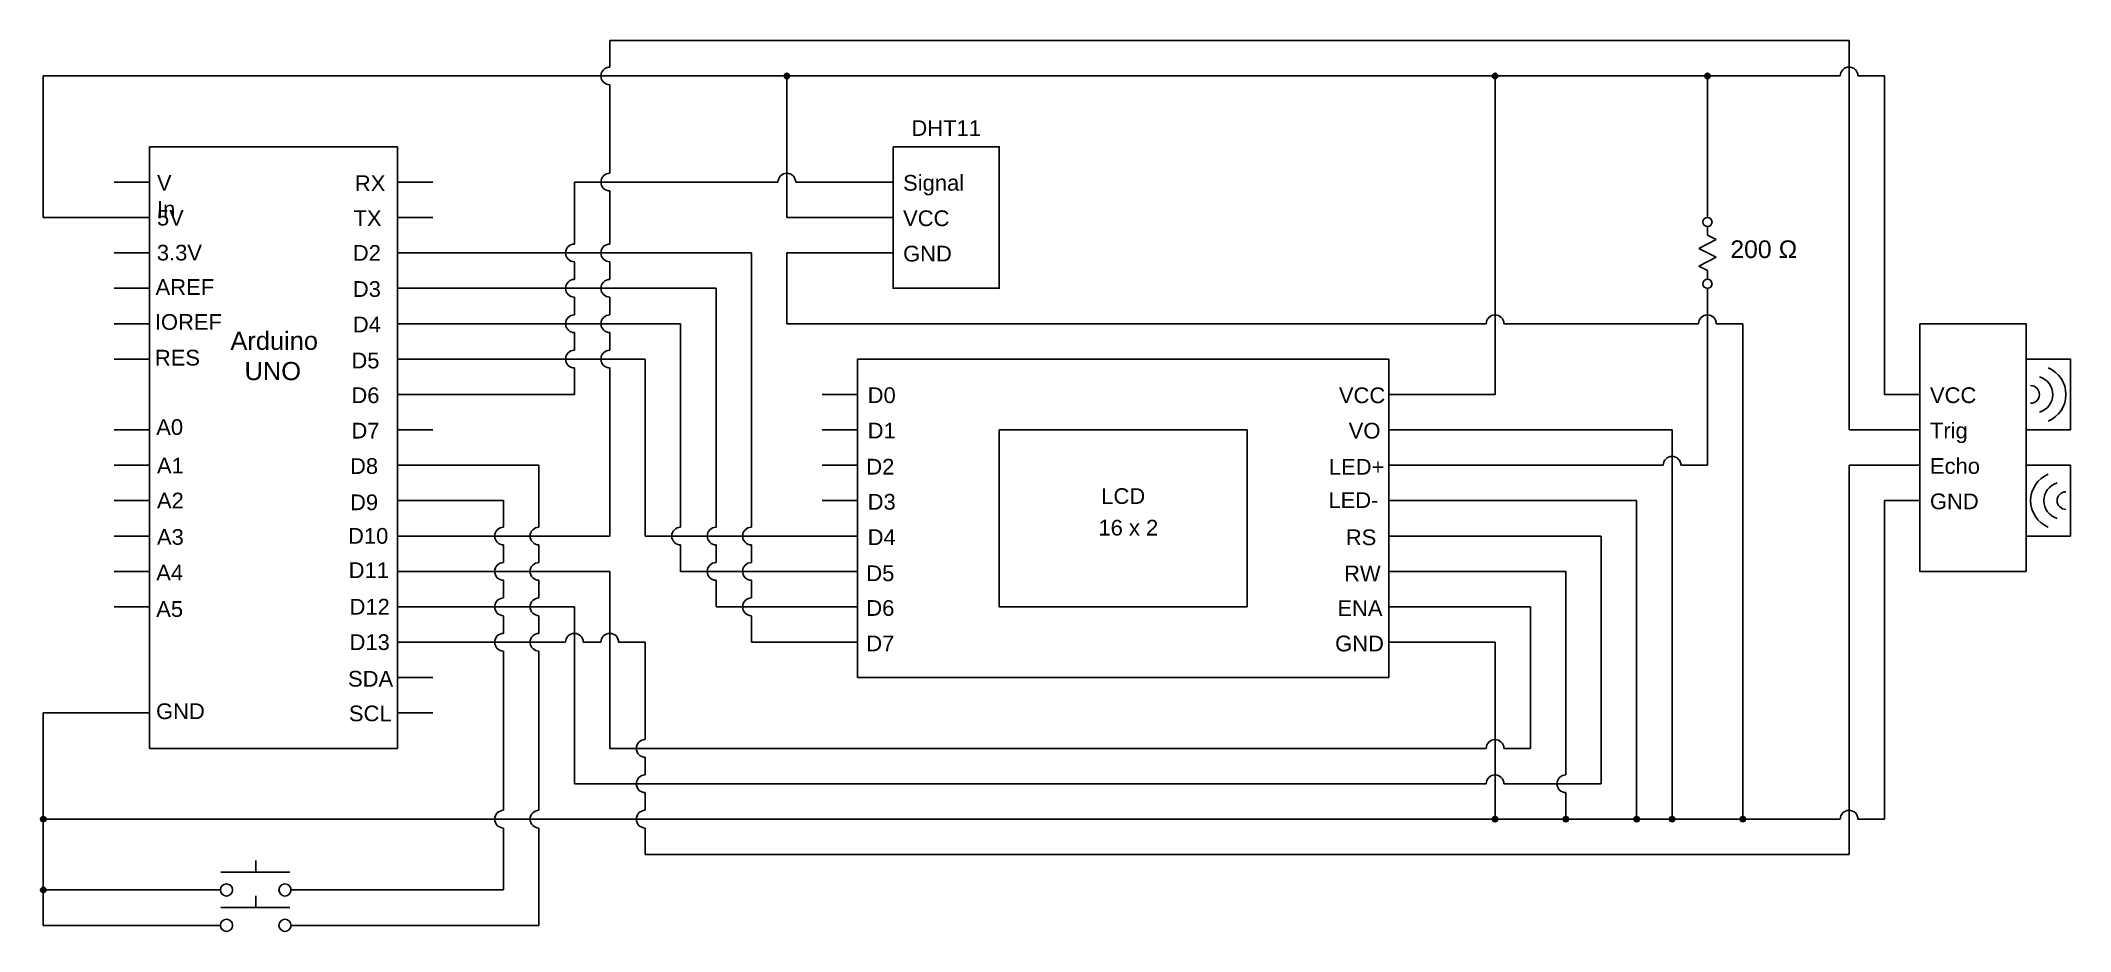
# Model space of a CAD drawing. Header units: millimetres. Extents: x 109 to 682, y 58 to 310.
import ezdxf
from ezdxf.enums import TextEntityAlignment as Align

# ---------------------------------------------------------------- set-up
doc = ezdxf.new("R2010")
doc.units = ezdxf.units.MM
doc.layers.add('SYMS', color=7, linetype='Continuous')
doc.layers.add('WIRES', color=7, linetype='Continuous')
doc.styles.get("Standard").update_dxf_attribs({"font": 'arial.ttf'})
doc.styles.add('WD', font='romans.shx')

# ---------------------------------------------------------------- blocks, each defined once
blk = doc.blocks.new('WDDOT')
for radius in [0.03, 0.0187, 0.00929]:
    blk.add_circle((0, 0), radius)
blk = doc.blocks.new('HRE1T')
for p, q in [((-0.125, 0), (-0.188, 0)), ((-0.125, 0), (-0.094, 0.062)), ((-0.094, 0.062), (-0.031, -0.062)), ((-0.031, -0.062), (0.031, 0.062)), ((0.031, 0.062), (0.094, -0.062)), ((0.094, -0.062), (0.125, 0)), ((0.125, 0), (0.188, 0))]:
    blk.add_line(p, q)
for centre in [(-0.218, 0), (0.218, 0)]:
    blk.add_circle(centre, 0.0322)
at = {"style": 'WD'}
for tag, width, p in [('INST', 0.7, (0, 0.888)), ('LOC', 0.7, (0, 0.719)), ('DESC1', 0.7, (0, 0.562)), ('DESC2', 0.7, (0, 0.406)), ('RATING1', 0.9, (0.006, 0.094))]:
    blk.add_attdef(tag, text='', height=0.125, dxfattribs=dict(at, width=width)).set_placement(p, align=Align.CENTER)
blk.add_attdef('TAG1', text='', height=0.125, dxfattribs=at).set_placement((0, 0.25), align=Align.CENTER)
for tag, p, height, flags in [('FAMILY', (0.205, 0.152), 0.01, 9), ('X4TERM01', (-0.25, 0), 0.0125, 1), ('X1TERM02', (0.25, 0), 0.0125, 1)]:
    blk.add_attdef(tag, p, '', height=height, dxfattribs=dict(at, flags=flags))
at = {"linetype": 'Continuous', "style": 'WD', "flags": 9}
for tag, p in [('ASSYCODE', (0.219, 0.062)), ('MFG', (0.228, 0.089)), ('CAT', (0.23, 0.108))]:
    blk.add_attdef(tag, text='', height=0.01, dxfattribs=at).set_placement(p, align=Align.CENTER)
at = {"linetype": 'Continuous', "style": 'WD', "flags": 8}
blk.add_attdef('TERM01', text='', height=0.125, dxfattribs=at).set_placement((-0.312, -0.047), align=Align.TOP_RIGHT)
at = {"style": 'WD', "width": 0.9}
blk.add_attdef('RATING2', text='', height=0.125, dxfattribs=at).set_placement((0.006, -0.125), align=Align.TOP_CENTER)
at = {"linetype": 'Continuous', "style": 'WD', "flags": 8}
blk.add_attdef('TERM02', text='', height=0.125, dxfattribs=at).set_placement((0.312, -0.047), align=Align.TOP_LEFT)
blk = doc.blocks.new('HPB11')
for p, q in [((0, 0.156), (0, 0.094)), ((-0.185, 0.094), (0.18, 0.094))]:
    blk.add_line(p, q)
for centre in [(-0.155, 0), (0.155, 0)]:
    blk.add_circle(centre, 0.0322)
at = {"style": 'WD', "width": 0.7}
for tag, p in [('INST', (0, 0.826)), ('LOC', (0, 0.656)), ('DESC1', (0, 0.5)), ('DESC2', (0, 0.344)), ('XREF', (0, -0.219))]:
    blk.add_attdef(tag, text='', height=0.125, dxfattribs=at).set_placement(p, align=Align.CENTER)
at = {"style": 'WD'}
blk.add_attdef('TAG1', text='', height=0.125, dxfattribs=at).set_placement((0, 0.188), align=Align.CENTER)
for tag, p in [('X2LINK', (0, 0.219)), ('X8LINK', (0, 0))]:
    blk.add_attdef(tag, p, '', height=0.01, dxfattribs=at)
for tag, p, height, flags in [('FAMILY', (0.205, 0.152), 0.01, 9), ('CONTACT', (0.205, 0.136), 0.01, 1), ('X4TERM01', (-0.188, 0), 0.0125, 1), ('X1TERM02', (0.188, 0), 0.0125, 1)]:
    blk.add_attdef(tag, p, '', height=height, dxfattribs=dict(at, flags=flags))
at = {"linetype": 'Continuous', "style": 'WD', "flags": 9}
for tag, p in [('CAT', (0.23, 0.108)), ('ASSYCODE', (0.23, 0.071)), ('MFG', (0.228, 0.089))]:
    blk.add_attdef(tag, text='', height=0.01, dxfattribs=at).set_placement(p, align=Align.CENTER)
at = {"linetype": 'Continuous', "style": 'WD', "flags": 8}
blk.add_attdef('TERM01', text='', height=0.125, dxfattribs=at).set_placement((-0.25, -0.031), align=Align.TOP_RIGHT)
blk.add_attdef('TERM02', text='', height=0.125, dxfattribs=at).set_placement((0.25, -0.031), align=Align.TOP_LEFT)

msp = doc.modelspace()

# ---------------------------------------------------------------- linework, layer by layer
for p, q in [((140, 280), (140, 140)), ((140, 280), (210, 280)), ((210, 140), (210, 280)), ((140, 270), (130, 270)), ((210, 270), (220, 270)), ((140, 260), (130, 260)), ((210, 260), (220, 260)), ((140, 250), (130, 250)), ((210, 250), (220, 250)), ((140, 240), (130, 240)), ((210, 240), (220, 240)), ((140, 230), (130, 230)), ((210, 230), (220, 230)), ((140, 220), (130, 220)), ((210, 220), (220, 220)), ((340, 220), (340, 130)), ((340, 220), (490, 220)), ((490, 220), (490, 130)), ((210, 210), (220, 210)), ((330, 210), (340, 210)), ((490, 210), (500, 210)), ((140, 200), (130, 200)), ((210, 200), (220, 200)), ((340, 200), (330, 200)), ((380, 200), (380, 150)), ((450, 200), (380, 200)), ((450, 150), (450, 200)), ((500, 200), (490, 200)), ((140, 190), (130, 190)), ((210, 190), (220, 190)), ((330, 190), (340, 190)), ((490, 190), (500, 190)), ((140, 180), (130, 180)), ((210, 180), (220, 180)), ((340, 180), (330, 180)), ((500, 180), (490, 180)), ((140, 170), (130, 170)), ((210, 170), (220, 170)), ((330, 170), (340, 170)), ((490, 170), (500, 170)), ((140, 160), (130, 160)), ((210, 160), (220, 160)), ((340, 160), (330, 160)), ((500, 160), (490, 160)), ((140, 150), (130, 150)), ((210, 150), (220, 150)), ((330, 150), (340, 150)), ((380, 150), (450, 150)), ((490, 150), (500, 150)), ((140, 140), (140, 110)), ((210, 110), (210, 140)), ((210, 140), (220, 140)), ((340, 140), (330, 140)), ((500, 140), (490, 140)), ((210, 130), (220, 130)), ((490, 130), (340, 130)), ((140, 120), (130, 120)), ((210, 120), (220, 120)), ((140, 110), (210, 110))]:
    msp.add_line(p, q)
for points in [[(350, 280), (380, 280), (380, 240), (350, 240)], [(640, 230), (670, 230), (670, 160), (640, 160)]]:
    msp.add_lwpolyline(points, close=True)
for points in [[(670, 200), (682.5, 200), (682.5, 220), (670, 220)], [(670, 170), (682.5, 170), (682.5, 190), (670, 190)]]:
    msp.add_lwpolyline(points)
for centre, radius, start, end in [((671.25, 210), 2.5, 270, 90), ((672.29, 210), 5.21, 286.2602, 73.7398), ((673.12, 210), 8.12, 292.61986, 67.38014), ((679.38, 180), 8.12, 112.61986, 247.38014), ((680.21, 180), 5.21, 106.2602, 253.7398), ((681.25, 180), 2.5, 90, 270)]:
    msp.add_arc(centre, radius, start, end)
at = {"layer": 'WIRES'}
for p, q in [((270, 302.5), (270, 310)), ((270, 310), (620, 310)), ((620, 310), (620, 199.97)), ((110, 260), (110, 300)), ((110, 300), (520, 300)), ((320, 260), (320, 300)), ((520, 300), (520, 210)), ((580, 300), (520, 300)), ((580, 260), (580, 300)), ((580, 300), (617.5, 300)), ((622.5, 300), (630, 300)), ((630, 300), (630, 210)), ((270, 272.5), (270, 297.5)), ((260, 252.5), (260, 270)), ((260, 270), (317.5, 270)), ((322.5, 270), (340, 270)), ((350, 270), (340, 270)), ((270, 252.5), (270, 267.5)), ((130, 260), (110, 260)), ((340, 260), (320, 260)), ((350, 260), (340, 260)), ((580, 255), (580, 257.42)), ((220, 250), (310, 250)), ((260, 242.5), (260, 247.5)), ((270, 242.5), (270, 247.5)), ((310, 250), (310, 172.5)), ((340, 250), (320, 250)), ((320, 250), (320, 230)), ((350, 250), (340, 250)), ((580, 242.58), (580, 245)), ((220, 240), (300, 240)), ((260, 232.5), (260, 237.5)), ((270, 232.5), (270, 237.5)), ((300, 240), (300, 172.5)), ((580, 190), (580, 240)), ((220, 230), (290, 230)), ((290, 230), (290, 172.5)), ((320, 230), (517.5, 230)), ((522.5, 230), (577.5, 230)), ((582.5, 230), (590, 230)), ((590, 230), (590, 90)), ((260, 222.5), (260, 227.5)), ((270, 222.5), (270, 227.5)), ((220, 220), (280, 220)), ((280, 220), (280, 170)), ((260, 210), (260, 217.5)), ((270, 170), (270, 217.5)), ((220, 210), (260, 210)), ((520, 210), (500, 210)), ((640, 210), (630, 210)), ((500, 200), (570, 200)), ((570, 200), (570, 90)), ((630, 200), (620, 200)), ((630, 200), (640, 200)), ((220, 190), (250, 190)), ((250, 190), (250, 172.5)), ((500, 190), (567.5, 190)), ((572.5, 190), (580, 190)), ((620, 190.03), (620, 80)), ((630, 190), (620, 190)), ((640, 190), (630, 190)), ((220, 180), (240, 180)), ((240, 180), (240, 172.5)), ((500, 180), (560, 180)), ((560, 180), (560, 90)), ((630, 180), (640, 180)), ((630, 90), (630, 180)), ((220, 170), (270, 170)), ((240, 167.5), (240, 162.5)), ((250, 167.5), (250, 162.5)), ((280, 170), (330, 170)), ((290, 167.5), (290, 160)), ((300, 167.5), (300, 162.5)), ((310, 167.5), (310, 162.5)), ((550, 170), (500, 170)), ((550, 100), (550, 170)), ((220, 160), (270, 160)), ((240, 157.5), (240, 152.5)), ((250, 157.5), (250, 152.5)), ((270, 160), (270, 110)), ((290, 160), (330, 160)), ((300, 157.5), (300, 150)), ((310, 157.5), (310, 152.5)), ((500, 160), (540, 160)), ((540, 160), (540, 102.5)), ((220, 150), (260, 150)), ((260, 150), (260, 100)), ((300, 150), (330, 150)), ((500, 150), (530, 150)), ((530, 110), (530, 150)), ((240, 147.5), (240, 142.5)), ((250, 147.5), (250, 142.5)), ((310, 147.5), (310, 140)), ((220, 140), (257.5, 140)), ((262.5, 140), (267.5, 140)), ((272.5, 140), (280, 140)), ((280, 140), (280, 112.5)), ((310, 140), (330, 140)), ((520, 140), (500, 140)), ((520, 90), (520, 140)), ((240, 137.5), (240, 92.5)), ((250, 137.5), (250, 92.5)), ((130, 120), (110, 120)), ((110, 120), (110, 90)), ((270, 110), (517.5, 110)), ((522.5, 110), (530, 110)), ((280, 107.5), (280, 102.5)), ((260, 100), (517.5, 100)), ((280, 97.5), (280, 92.5)), ((522.5, 100), (550, 100)), ((540, 97.5), (540, 90)), ((110, 90), (520, 90)), ((110, 60), (110, 90)), ((240, 87.5), (240, 70)), ((250, 87.5), (250, 60)), ((280, 87.5), (280, 80)), ((540, 90), (520, 90)), ((560, 90), (540, 90)), ((570, 90), (560, 90)), ((590, 90), (570, 90)), ((590, 90), (617.5, 90)), ((622.5, 90), (630, 90)), ((280, 80), (620, 80)), ((160, 70), (110, 70)), ((240, 70), (180, 70)), ((160, 60), (110, 60)), ((250, 60), (180, 60))]:
    msp.add_line(p, q, dxfattribs=at)
for centre, start, end in [((270, 300), 90, 270), ((620, 300), 0, 180), ((270, 270), 90, 270), ((320, 270), 0, 180), ((260, 250), 90, 270), ((270, 250), 90, 270), ((260, 240), 90, 270), ((270, 240), 90, 270), ((260, 230), 90, 270), ((270, 230), 90, 270), ((520, 230), 0, 180), ((580, 230), 0, 180), ((260, 220), 90, 270), ((270, 220), 90, 270), ((570, 190), 0, 180), ((240, 170), 90, 270), ((250, 170), 90, 270), ((290, 170), 90, 270), ((300, 170), 90, 270), ((310, 170), 90, 270), ((240, 160), 90, 270), ((250, 160), 90, 270), ((300, 160), 90, 270), ((310, 160), 90, 270), ((240, 150), 90, 270), ((250, 150), 90, 270), ((310, 150), 90, 270), ((240, 140), 90, 270), ((250, 140), 90, 270), ((260, 140), 0, 180), ((270, 140), 0, 180), ((280, 110), 90, 270), ((520, 110), 0, 180), ((280, 100), 90, 270), ((520, 100), 0, 180), ((540, 100), 90, 270), ((240, 90), 90, 270), ((250, 90), 90, 270), ((280, 90), 90, 270), ((620, 90), 0, 180)]:
    msp.add_arc(centre, 2.5, start, end, dxfattribs=at)

# ---------------------------------------------------------------- block references
at = {"layer": 'SYMS'}
for name, p, xscale, yscale, zscale in [('WDDOT', (320, 300), 25, 25, 25), ('WDDOT', (520, 300), 25, 25, 25), ('WDDOT', (580, 300), 25, 25, 25), ('WDDOT', (110, 90), 25, 25, 25), ('WDDOT', (520, 90), 25, 25, 25), ('WDDOT', (540, 90), 25, 25, 25), ('WDDOT', (560, 90), 25, 25, 25), ('WDDOT', (570, 90), 25, 25, 25), ('WDDOT', (590, 90), 25, 25, 25), ('HPB11', (170, 70), 53.33333333333334, 53.33333333333334, 53.33333333333334), ('WDDOT', (110, 70), 25, 25, 25), ('HPB11', (170, 60), 53.33333333333334, 53.33333333333334, 53.33333333333334)]:
    msp.add_blockref(name, p, dxfattribs=dict(at, xscale=xscale, yscale=yscale, zscale=zscale))
for p in [(320, 300), (630, 200), (220, 190), (630, 190), (220, 180), (220, 170), (220, 140)]:
    msp.add_blockref('WDDOT', p, dxfattribs=at)
at = {"layer": 'SYMS', "xscale": 40, "yscale": 40, "zscale": 40, "rotation": 270}
msp.add_blockref('HRE1T', (580, 250), dxfattribs=at)

# ---------------------------------------------------------------- texts
at = {"attachment_point": 1}
for s, width, gutter_width, heights, insert, char_height in [('\\pxqc;DHT11', 30, 22.2, [5.05], (350, 287.5), 4.4393), ('V In', 10.1612, 22.2, [4.24], (142.11, 272.05), 4.439), ('RX', 10.1612, 22.2, [4.24], (198.01, 271.91), 4.439), ('Signal', 10.1612, 22.2, [4.24], (352.83, 272.02), 4.439), ('5V', 10.1612, 22.2, [4.24], (142.11, 262.17), 4.439), ('TX', 10.1612, 22.2, [4.24], (197.62, 262.03), 4.439), ('VCC', 10.1612, 22.2, [4.24], (352.83, 262.02), 4.439), ('3.3V', 10.1612, 22.2, [4.24], (142.08, 252.3), 4.439), ('D2', 10.1612, 22.2, [4.24], (197.43, 252.22), 4.439), ('\\pxql;200 Ω', 30, 12.5, [0], (586.46, 253.54), 5), ('GND', 10.1612, 22.2, [4.24], (352.83, 252.02), 4.439), ('AREF', 10.1612, 22.2, [4.24], (141.72, 242.59), 4.439), ('D3', 10.1612, 22.2, [4.24], (197.43, 242.02), 4.439), ('IOREF', 10.1612, 22.2, [4.24], (141.52, 232.71), 4.439), ('D4', 10.1612, 22.2, [4.24], (197.43, 232.02), 4.439), ('Arduino\\P  UNO', 71.7694, 25.68, [0], (162.86, 227.75), 5.135), ('RES', 10.1612, 22.2, [4.24], (141.52, 222.62), 4.439), ('D5', 10.1612, 22.2, [4.24], (197.03, 221.82), 4.439), ('D6', 10.1612, 22.2, [4.24], (197.03, 212.01), 4.439), ('D0', 10.1612, 22.2, [4.24], (342.83, 212.02), 4.439), ('VCC', 10.1612, 22.2, [4.24], (475.91, 211.99), 4.439), ('VCC', 10.1612, 22.2, [4.24], (642.83, 212.02), 4.439), ('A0', 10.1612, 22.2, [4.24], (141.91, 203.01), 4.439), ('D7', 10.1612, 22.2, [4.24], (197.03, 202), 4.439), ('D1', 10.1612, 22.2, [4.24], (342.83, 202.02), 4.439), ('VO', 10.1612, 22.2, [4.24], (478.68, 201.99), 4.439), ('Trig', 10.1612, 22.2, [4.24], (642.83, 202.02), 4.439), ('A1', 10.1612, 22.2, [4.24], (142.11, 192.13), 4.439), ('D8', 10.1612, 22.2, [4.24], (196.64, 192), 4.439), ('D2', 10.1612, 22.2, [4.24], (342.44, 191.82), 4.439), ('LED+', 10.1612, 22.2, [4.24], (473.08, 191.79), 4.439), ('Echo', 10.1612, 22.2, [4.24], (642.83, 192.02), 4.439), ('LCD', 11.5738, 22.2, [5.05], (408.81, 183.51), 4.439), ('A2', 10.1612, 22.2, [4.24], (142.11, 182.25), 4.439), ('D9', 10.1612, 22.2, [4.24], (196.64, 181.75), 4.439), ('D3', 10.1612, 22.2, [4.24], (342.83, 181.9), 4.439), ('LED-', 10.1612, 22.2, [4.24], (472.96, 182.37), 4.439), ('GND', 10.1612, 22.2, [4.24], (642.83, 182.02), 4.439), ('A3', 10.1612, 22.2, [4.24], (142.11, 171.96), 4.439), ('D10', 9.8474, 22.2, [4.24], (196.08, 172.27), 4.439), ('16 x 2', 22.6732, 22.2, [5.86], (408, 174.59), 4.439), ('D4', 10.1612, 22.2, [4.24], (342.83, 171.9), 4.439), ('RS', 10.1612, 22.2, [4.24], (477.87, 171.87), 4.439), ('A4', 10.1612, 22.2, [4.24], (141.91, 161.88), 4.439), ('D11', 9.8474, 22.2, [4.24], (196.25, 162.57), 4.439), ('D5', 10.1612, 22.2, [4.24], (342.44, 161.7), 4.439), ('RW', 10.1612, 22.2, [4.24], (477.37, 161.67), 4.439), ('A5', 10.1612, 22.2, [4.24], (141.91, 151.6), 4.439), ('D12', 10.1612, 22.2, [4.24], (196.5, 152.24), 4.439), ('D6', 10.1612, 22.2, [4.24], (342.44, 151.89), 4.439), ('ENA', 10.1612, 22.2, [4.24], (475.48, 151.86), 4.439), ('D13', 10.1612, 22.2, [4.24], (196.5, 142.24), 4.439), ('D7', 10.1612, 22.2, [4.24], (342.44, 141.88), 4.439), ('GND', 10.1612, 22.2, [4.24], (474.85, 141.86), 4.439), ('SDA', 10.1612, 22.2, [4.24], (196.07, 131.89), 4.439), ('GND', 10.1612, 22.2, [4.24], (141.85, 122.72), 4.439), ('SCL', 10.1612, 22.2, [4.24], (196.32, 122.1), 4.439)]:
    msp.add_mtext_dynamic_manual_height_columns(s, width=width, gutter_width=gutter_width, heights=heights, dxfattribs=dict(at, insert=insert, char_height=char_height))

doc.saveas('drawing.dxf')
